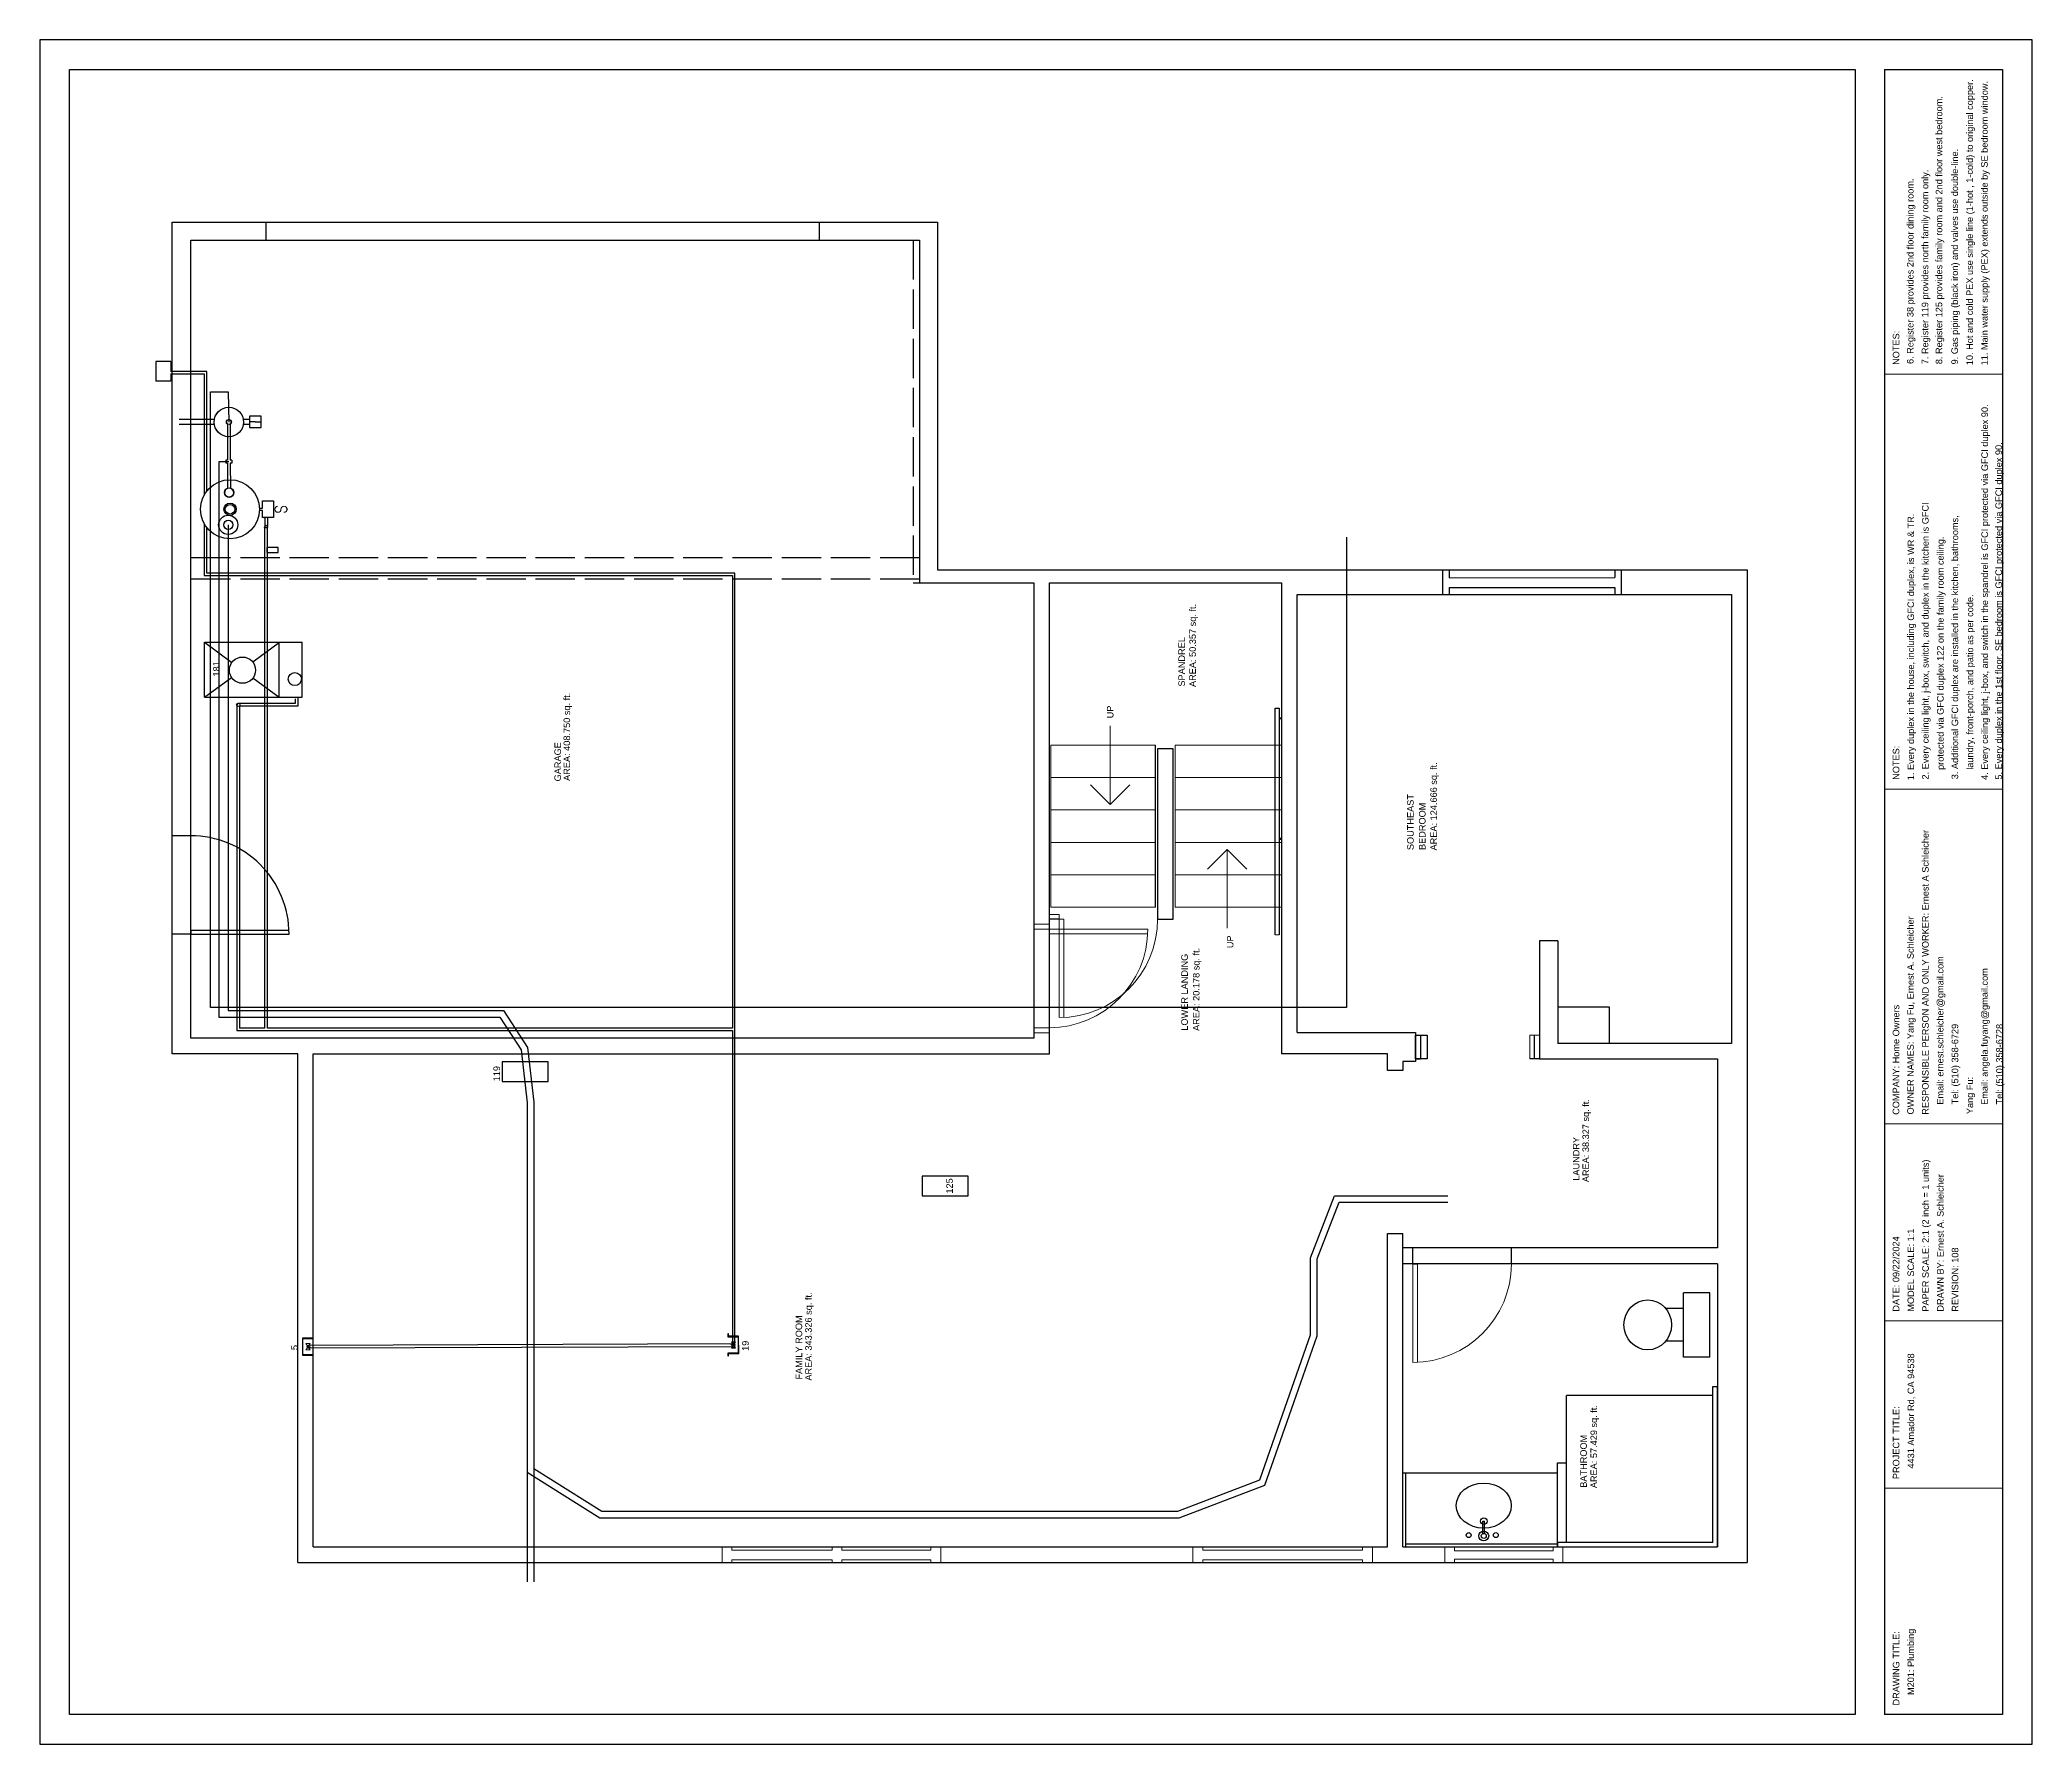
# Model space of a CAD drawing. Header units: inches. Extents: x 12 to 619, y -4 to 515.
import ezdxf

# ---------------------------------------------------------------- set-up
doc = ezdxf.new("R2010")
doc.units = ezdxf.units.IN
doc.header["$MEASUREMENT"] = 0
doc.linetypes.add('ACAD_ISO02W100', pattern=[15, 12, -3])
doc.layers.get('0').update_dxf_attribs({"color": 1, "lineweight": 9})
for name, color, linetype, lineweight in [('00-page-edge', 7, 'Continuous', 9), ('A101-Floorplan-1st-floor', 7, 'Continuous', 9), ('A101-Text', 7, 'Continuous', 9), ('M102-Plumbing', 7, 'Continuous', 9)]:
    doc.layers.add(name, color=color, linetype=linetype, lineweight=lineweight)
doc.layers.add('Title Block', color=7, linetype='Continuous')
doc.layers.get('0').off()
doc.styles.get("Standard").update_dxf_attribs({"font": 'Arial.ttf', "height": 2})

# ---------------------------------------------------------------- blocks, each defined once
blk = doc.blocks.new('L1-bathroom-door')
at = {"layer": 'A101-Floorplan-1st-floor'}
for p, q in [((0, 0), (-30, 0)), ((0, -1.375), (-30, -1.375))]:
    blk.add_line(p, q, dxfattribs=at)
at = {"layer": 'A101-Floorplan-1st-floor', "lineweight": 30}
blk.add_line((0, 0), (0, -1.375), dxfattribs=at)
at = {"layer": 'A101-Floorplan-1st-floor'}
blk.add_arc((0, 0), 30, 180, 270, dxfattribs=at)
blk = doc.blocks.new('L1-bathroom-window')
at = {"layer": 'A101-Floorplan-1st-floor'}
for p, q in [((0, 36), (-4.76, 36)), ((-3.69, 33), (-4.76, 33)), ((-3.69, 3), (-3.69, 33)), ((0, 33), (-1.19, 33)), ((-1.19, 3), (-1.19, 33)), ((-4.76, 3), (-3.69, 3)), ((-4.76, 0), (0, 0)), ((-1.19, 3), (0, 3))]:
    blk.add_line(p, q, dxfattribs=at)
at = {"layer": 'A101-Floorplan-1st-floor', "lineweight": 30}
for p, q in [((-4.76, 36), (-4.76, 33)), ((0, 36), (-0.01, 33)), ((-4.76, 3), (-4.76, 0)), ((-0.01, 3), (0, 0))]:
    blk.add_line(p, q, dxfattribs=at)
blk = doc.blocks.new('L1-family-room-window')
at = {"layer": 'A101-Floorplan-1st-floor'}
for p, q in [((0.01, 54.75), (-4.75, 54.75)), ((-3.93, 51.75), (-4.75, 51.75)), ((-3.93, 3), (-3.93, 51.75)), ((0.01, 51.75), (-0.93, 51.75)), ((-0.93, 3), (-0.93, 51.75)), ((-4.75, 3), (-3.93, 3)), ((-4.75, 0), (0.01, 0)), ((-0.93, 3), (0.01, 3))]:
    blk.add_line(p, q, dxfattribs=at)
at = {"layer": 'A101-Floorplan-1st-floor', "lineweight": 30}
for p, q in [((-4.75, 54.75), (-4.75, 51.75)), ((0.01, 54.75), (0.01, 51.75)), ((-4.75, 3), (-4.75, 0)), ((0, 3), (0.01, 0))]:
    blk.add_line(p, q, dxfattribs=at)
blk = doc.blocks.new('L1-family-room-patio-doors')
at = {"layer": 'A101-Floorplan-1st-floor'}
for p, q in [((0, 66.63), (-4.75, 66.63)), ((-3.93, 63.63), (-4.75, 63.63)), ((-3.93, 33.13), (-3.93, 63.63)), ((-0.93, 33.13), (-0.93, 63.63)), ((0, 63.63), (-0.93, 63.63)), ((-0.07, 66.63), (-0.07, 63.63)), ((-4.75, 33.13), (-3.93, 33.13)), ((-0.93, 33.13), (0, 33.13)), ((-0.07, 33.13), (-0.07, 30.13)), ((-4.75, 30.13), (-3.93, 30.13)), ((-3.93, 3), (-3.93, 30.13)), ((-0.93, 3), (-0.93, 30.13)), ((-0.93, 30.13), (0, 30.13)), ((-4.75, 3), (-3.93, 3)), ((-4.75, 0), (0, 0)), ((-0.93, 3), (0, 3)), ((-0.07, 3), (-0.07, 0))]:
    blk.add_line(p, q, dxfattribs=at)
at = {"layer": 'A101-Floorplan-1st-floor', "lineweight": 30}
for p, q in [((-4.75, 66.63), (-4.75, 63.63)), ((-4.75, 33.13), (-4.75, 30.13)), ((-4.75, 3), (-4.75, 0))]:
    blk.add_line(p, q, dxfattribs=at)
blk = doc.blocks.new('lower-landing-to-garage-door')
at = {"layer": 'A101-Floorplan-1st-floor'}
for p, q in [((30, 0), (28.62, 0)), ((30, 0), (30, -30)), ((28.62, 0), (28.62, -29.97))]:
    blk.add_line(p, q, dxfattribs=at)
blk.add_arc((30, 0), 30, 180, 270, dxfattribs=at)
blk = doc.blocks.new('garage-door-exit-to-trailer')
at = {"layer": 'A101-Floorplan-1st-floor', "lineweight": 30}
for p, q in [((0, 0), (0, -30)), ((1.25, 0), (0, 0)), ((1.25, 0), (1.25, -29.97))]:
    blk.add_line(p, q, dxfattribs=at)
blk.add_arc((0, 0), 30, 270, 0, dxfattribs=at)
blk = doc.blocks.new('spandrel-door')
at = {"layer": 'A101-Floorplan-1st-floor'}
for p, q in [((0, 0), (-30, 0)), ((0, -1.38), (0, 0)), ((0, -1.38), (-29.97, -1.38))]:
    blk.add_line(p, q, dxfattribs=at)
blk.add_arc((0, 0), 30, 180, 270, dxfattribs=at)
blk = doc.blocks.new('L1-toilet')
at = {"lineweight": 30}
for p, q in [((-14.81, 8), (-14.81, 13.4)), ((-4.81, 8), (-4.81, 13.4)), ((-19.63, 0), (-19.63, 8)), ((-19.63, 8), (0, 8)), ((0, 0), (0, 8)), ((-19.63, 0), (0, 0))]:
    blk.add_line(p, q, dxfattribs=at)
blk.add_ellipse((-9.81, 18.88), major_axis=(7.62, 0), ratio=0.95082, dxfattribs=at)
blk = doc.blocks.new('L1-bathroom-sink-faucets-bowl')
at = {"lineweight": 30}
for p, q in [((2.21, 0.25), (5.98, 0.25)), ((5.98, 0.25), (5.98, -0.25)), ((2.21, -0.25), (5.98, -0.25))]:
    blk.add_line(p, q, dxfattribs=at)
for centre, radius in [((1.5, 0), 1.5), ((1.5, 0), 0.75), ((1.75, 4.59), 0.75), ((6, 0), 1), ((1.75, -3.69), 0.75)]:
    blk.add_circle(centre, radius, dxfattribs=at)
blk.add_ellipse((10.75, 0), major_axis=(0, -8.38), ratio=0.820896, dxfattribs=at)
blk = doc.blocks.new('L1-granite-splash-and-counter')
at = {"layer": 'A101-Floorplan-1st-floor', "lineweight": 30}
for p, q in [((0, 0), (22.63, 0)), ((0, 0), (0, -0.88)), ((22.63, 0), (22.63, -47.13)), ((0, -0.88), (22.63, -0.88)), ((0, -0.88), (0, -47.13)), ((0.88, -47.13), (0.88, -0.88)), ((0, -47.13), (0.88, -47.13)), ((0.88, -47.13), (22.63, -47.13))]:
    blk.add_line(p, q, dxfattribs=at)
blk = doc.blocks.new('L1-shower-tiles-and-glass-walls')
at = {"layer": 'A101-Floorplan-1st-floor', "lineweight": 30}
for p, q in [((1.37, 48.75), (0, 48.75)), ((0, 48.75), (0, 48.75)), ((0, 48.75), (0, 0)), ((1.37, 1.37), (1.37, 48.75)), ((1.37, 48.75), (25.62, 48.75)), ((25.62, 48.75), (25.62, 46)), ((1.37, 46), (46.12, 46)), ((46.12, 1.37), (46.12, 46)), ((0, 0), (48.88, 0)), ((1.37, 1.37), (48.88, 1.37)), ((48.88, 1.37), (48.88, 0))]:
    blk.add_line(p, q, dxfattribs=at)
blk = doc.blocks.new('L2-S-gas-shutoff-valve')
at = {"layer": 'M102-Plumbing'}
for p, q in [((-0.88, 0.6), (0.88, -0.58)), ((-0.88, -0.58), (0.88, 0.6))]:
    blk.add_line(p, q, dxfattribs=at)
at = {"layer": 'M102-Plumbing', "lineweight": 30}
for p, q in [((-0.88, 0.6), (-0.88, -0.58)), ((0.88, 0.6), (0.88, -0.58))]:
    blk.add_line(p, q, dxfattribs=at)
at = {"layer": 'M102-Plumbing'}
blk.add_lwpolyline([(0, 0.01), (0, 0.67), (0.08, 0.67)], dxfattribs=at)
at = {"layer": 'M102-Plumbing', "lineweight": 30}
blk.add_circle((0, 0), 0.433, dxfattribs=at)
blk = doc.blocks.new('L2-N-gas-shutoff-valve')
at = {"layer": 'M102-Plumbing'}
for p, q in [((-1.05, 0.72), (-1.05, 0.36)), ((0, 0), (-1.05, 0.72)), ((-1.05, 0.36), (-1.05, 0)), ((-1.05, -0.36), (-1.05, 0)), ((0, 0), (-1.05, -0.72)), ((0, 0), (1.05, 0.72)), ((0, 0), (1.05, -0.72)), ((1.05, 0.72), (1.05, 0.36)), ((1.05, 0.36), (1.05, 0)), ((1.05, -0.36), (1.05, 0)), ((-1.05, -0.72), (-1.05, -0.36)), ((1.05, -0.72), (1.05, -0.36))]:
    blk.add_line(p, q, dxfattribs=at)
blk.add_lwpolyline([(0, 0), (0, -0.7), (-0.18, -0.7)], dxfattribs=at)
at = {"layer": 'M102-Plumbing', "lineweight": 30}
blk.add_circle((0, 0), 0.375, dxfattribs=at)
blk = doc.blocks.new('L1-south-stairway-5-steps')
at = {"layer": 'A101-Floorplan-1st-floor', "lineweight": 5}
for p, q in [((-49.375, 0), (0, 0)), ((-49.375, 0), (-49.375, -32.40625)), ((-39.5, 0), (-39.5, -32.40625)), ((-29.625, 0), (-29.625, -32.40625)), ((-19.75, 0), (-19.75, -32.40625)), ((-9.875, 0), (-9.875, -32.40625)), ((0, 0), (0, -32.40625))]:
    blk.add_line(p, q, dxfattribs=at)
blk = doc.blocks.new('L1-south-stairway-handrail')
at = {"layer": 'A101-Floorplan-1st-floor', "lineweight": -3}
for p, q in [((-57.8, 1.25), (11.23, 1.25)), ((11.23, 0), (-57.8, 0)), ((-28.71, -0.75), (-28.71, 0)), ((-28.46, -0.75), (-28.46, 0)), ((8.09, 0), (8.09, -0.75)), ((8.34, 0), (8.34, -0.75)), ((11.23, 1.25), (11.23, 0))]:
    blk.add_line(p, q, dxfattribs=at)
at = {"layer": 'A101-Floorplan-1st-floor', "lineweight": 5}
blk.add_line((-57.8, 1.25), (-57.8, 0), dxfattribs=at)
blk = doc.blocks.new('L1-arrow')
at = {"lineweight": 5}
for p, q in [((188.32, -365.98), (182.32, -359.98)), ((182.32, -365.98), (164.32, -365.98)), ((182.32, -365.98), (188.32, -365.98)), ((188.32, -365.98), (182.32, -371.98))]:
    blk.add_line(p, q, dxfattribs=at)
blk = doc.blocks.new('L1-ceiling-register-119')
at = {"layer": 'A101-Floorplan-1st-floor', "lineweight": 30}
for p, q in [((-6, 0, -95.12), (-6, -14, -95.12)), ((0, 0, -95.12), (-6, 0, -95.12)), ((0, -14, -95.12), (0, 0, -95.12)), ((-6, -14, -95.12), (0, -14, -95.12))]:
    blk.add_line(p, q, dxfattribs=at)
blk = doc.blocks.new('L1-south-east-bedroom-window')
at = {"layer": 'A101-Floorplan-1st-floor', "lineweight": -3}
for p, q in [((7.5, 54.5), (0, 54.5)), ((0, 54.5), (0, 52.5)), ((2.15, 52.5), (0, 52.5)), ((2.15, 52.5), (2.13, 2)), ((5.1, 52.5), (5.12, 2)), ((7.5, 52.5), (5.1, 52.5)), ((7.5, 54.5), (7.5, 52.5)), ((2.13, 2), (0, 2)), ((0, 2), (0, 0)), ((7.5, 0), (0, 0)), ((7.5, 2), (5.12, 2)), ((7.5, 2), (7.5, 0))]:
    blk.add_line(p, q, dxfattribs=at)
blk = doc.blocks.new('L1-framing-for-expansion-tank')
at = {"layer": 'A101-Floorplan-1st-floor', "lineweight": -3}
for p, q in [((1, 14.24), (1, 24.95)), ((2.5, 14.22), (2.5, 24.95)), ((1, 3.5), (1, 5.36)), ((1.75, 1.75), (1.75, 3.5)), ((1.75, 1.75), (1.75, 0)), ((2.5, 3.5), (2.5, 5.38))]:
    blk.add_line(p, q, dxfattribs=at)
blk.add_lwpolyline([(0, 0), (3.5, 0), (3.5, 3.5), (0, 3.5)], close=True, dxfattribs=at)
blk.add_lwpolyline([(0, 0), (3.5, 0), (3.5, 3.5), (0, 3.5)], close=True, dxfattribs=at)
blk = doc.blocks.new('L1-expansion-tank-186')
at = {"layer": 'M102-Plumbing', "lineweight": -3}
for radius in [4.49, 0.75]:
    blk.add_circle((0.7, 4.44, -54.75), radius, dxfattribs=at)
blk = doc.blocks.new('L1-expansion-tank-186-reference')
at = {"layer": 'A101-Floorplan-1st-floor', "lineweight": -3}
for radius in [4.49, 0.75]:
    blk.add_circle((388.22, -77.44), radius, dxfattribs=at)
blk = doc.blocks.new('L1-water-heater-184-reference')
at = {"layer": 'A101-Floorplan-1st-floor'}
for p, q in [((0, -13.66), (0, -13.25)), ((0, -17.33), (0, -17.57))]:
    blk.add_line(p, q, dxfattribs=at)
at = {"layer": 'A101-Floorplan-1st-floor', "lineweight": -3}
blk.add_lwpolyline([(0.37, -9), (0.37, -9.86), (2.56, -9.86), (2.56, -13.25), (-2.56, -13.25), (-2.56, -9.86), (-0.38, -9.86), (-0.38, -9)], dxfattribs=at)
for centre, radius in [((0, 0), 9), ((-4.75, 0.55), 2.93), ((-4.75, 0.55), 1.39), ((0, 0), 1.88), ((0, 0), 1.45), ((5.1, 0.27), 1.39)]:
    blk.add_circle(centre, radius, dxfattribs=at)
at = {"layer": 'A101-Floorplan-1st-floor'}
for centre, start, end in [((0, -14.57), 0, 180), ((0, -14.59), 180, 270), ((0, -16.42), 180, 90)]:
    blk.add_arc(centre, 0.916, start, end, dxfattribs=at)
blk = doc.blocks.new('L1-furnace-181-reference')
at = {"layer": 'A101-Floorplan-1st-floor', "lineweight": -3}
for p, q in [((0, 29.75), (6.04, 21.52)), ((0, 29.75), (0, 0)), ((16.8, 29.75), (16.8, 0)), ((10.77, 15.08), (16.8, 6.87)), ((0, 0), (16.8, 0))]:
    blk.add_line(p, q, dxfattribs=at)
for points in [[(0, 29.75), (16.8, 29.75), (10.65, 21.42)], [(5.89, 14.99), (-0.01, 7), (16.8, 7)]]:
    blk.add_lwpolyline(points, dxfattribs=at)
for centre, radius in [((8.27, 18.2), 4), ((5.56, 2.25), 2)]:
    blk.add_circle(centre, radius, dxfattribs=at)
blk = doc.blocks.new('L1-186')
at = {"layer": 'A101-Floorplan-1st-floor', "lineweight": -3}
for radius in [4.49, 0.75]:
    blk.add_circle((0, 0), radius, dxfattribs=at)

msp = doc.modelspace()

# ---------------------------------------------------------------- linework, layer by layer
at = {"layer": '00-page-edge', "lineweight": 5}
for p, q in [((574.4, 413.46), (610.4, 413.46)), ((574.4, 286.96), (610.4, 286.96)), ((574.4, 184.96), (610.4, 184.96)), ((574.4, 124.96), (610.4, 124.96)), ((574.4, 73.96), (610.4, 73.96)), ((574.4, 4.96), (574.4, 4.96)), ((574.4, 4.96), (574.4, 4.96))]:
    msp.add_line(p, q, dxfattribs=at)
at = {"layer": '00-page-edge', "lineweight": -3}
for points in [[(12.1, -4.04), (619.4, -4.04), (619.4, 515.31), (12.1, 515.31)], [(565.4, 4.96), (21.1, 4.96), (21.1, 506.31), (565.4, 506.31)]]:
    msp.add_lwpolyline(points, close=True, dxfattribs=at)
at = {"layer": 'A101-Floorplan-1st-floor', "lineweight": -3}
for p, q in [((52.38, 206.32), (52.38, 459.75)), ((52.38, 459.75), (285.72, 459.75)), ((81.07, 454.25), (81.07, 459.75)), ((249.75, 454.25), (249.75, 459.75)), ((285.72, 459.75), (285.72, 353.82)), ((285.72, 353.82), (532.5, 353.82)), ((532.5, 353.82), (532.5, 51.29)), ((319.82, 206.32), (319.82, 349.82)), ((319.82, 349.82), (390.6, 349.82)), ((390.6, 349.82), (390.6, 206.32)), ((395.35, 212.82), (395.35, 346.32)), ((395.35, 346.32), (527.75, 346.32)), ((527.75, 346.32), (527.75, 209.51)), ((352.2, 251), (352.2, 300.38)), ((58.07, 272.78), (52.38, 272.78)), ((322.82, 247.37), (319.82, 247.37)), ((58.07, 242.79), (52.38, 242.79)), ((474.81, 240.76), (469.23, 240.76)), ((469.23, 240.76), (469.23, 204.76)), ((474.81, 240.76), (474.81, 209.51)), ((490.6, 220.51), (474.81, 220.51)), ((490.6, 209.51), (490.6, 220.51)), ((395.35, 212.82), (431.45, 212.82)), ((431.45, 212.82), (431.45, 203.94)), ((431.45, 204.76), (431.45, 212.01)), ((431.45, 212.01), (434.95, 212.01)), ((432.95, 212.01), (432.95, 204.76)), ((434.95, 212.01), (434.95, 204.76)), ((467.73, 204.76), (467.73, 212.01)), ((469.23, 212.01), (469.23, 204.76)), ((527.75, 209.51), (474.81, 209.51)), ((90.69, 206.32), (52.38, 206.32)), ((90.69, 51.29), (90.69, 206.32)), ((95.44, 56.04), (95.44, 206.32)), ((95.44, 206.32), (319.82, 206.32)), ((422.85, 206.32), (390.6, 206.32)), ((422.85, 201.26), (422.85, 206.32)), ((427.6, 201.26), (422.85, 201.26)), ((431.45, 203.94), (427.6, 203.94)), ((427.6, 203.94), (427.6, 201.26)), ((431.45, 204.76), (432.95, 204.76)), ((434.95, 204.76), (431.45, 204.76)), ((469.23, 204.76), (466.23, 204.76)), ((469.23, 204.76), (523.48, 204.76)), ((523.48, 204.76), (523.48, 147.16)), ((422.85, 56.04), (422.85, 151.6)), ((422.85, 151.6), (427.6, 151.6)), ((427.6, 56.04), (427.6, 151.6)), ((523.48, 147.16), (427.6, 147.16)), ((430.66, 147.16), (427.6, 147.16)), ((430.66, 142.29), (430.66, 147.16)), ((460.66, 142.29), (460.66, 147.16)), ((523.48, 142.29), (427.6, 142.29)), ((523.48, 142.29), (523.48, 56.04)), ((95.44, 56.04), (422.85, 56.04)), ((427.6, 56.04), (523.48, 56.04)), ((90.69, 51.29), (532.5, 51.29))]:
    msp.add_line(p, q, dxfattribs=at)
at = {"layer": 'A101-Floorplan-1st-floor', "linetype": 'ACAD_ISO02W100', "lineweight": -3}
for p, q in [((278.32, 454.25), (278.32, 349.82)), ((280.22, 357.44), (58.07, 357.44)), ((280.22, 350.94), (58.07, 350.94))]:
    msp.add_line(p, q, dxfattribs=at)
at = {"layer": 'A101-Floorplan-1st-floor', "lineweight": 5}
for p, q in [((320.26, 300.38), (320.26, 251)), ((352.2, 300.38), (320.26, 300.38)), ((352.2, 290.5), (320.26, 290.5)), ((352.2, 280.63), (320.26, 280.63)), ((352.2, 270.75), (320.26, 270.75)), ((352.2, 260.88), (320.26, 260.88)), ((352.2, 251), (320.26, 251)), ((319.82, 245.79), (315.07, 245.79)), ((319.82, 244.29), (315.07, 244.29)), ((322.82, 248.75), (319.82, 248.75)), ((322.82, 247.37), (322.82, 248.75)), ((315.07, 214.26), (319.82, 214.26)), ((315.07, 212.76), (319.82, 212.76)), ((466.23, 204.76), (466.23, 212.01)), ((466.23, 212.01), (469.23, 212.01)), ((319.82, 206.32), (318.45, 206.32))]:
    msp.add_line(p, q, dxfattribs=at)
at = {"layer": 'A101-Floorplan-1st-floor', "lineweight": -3}
msp.add_lwpolyline([(278.32, 349.82), (315.07, 349.82), (315.07, 211.07), (58.07, 211.07), (58.07, 454.25), (280.22, 454.25), (280.22, 349.82)], dxfattribs=at)
for points in [[(81.29, 359.12), (84.79, 359.12), (84.79, 360.62), (81.29, 360.62)], [(357.57, 247.37), (357.57, 299.27), (352.82, 299.27), (352.82, 247.37)]]:
    msp.add_lwpolyline(points, close=True, dxfattribs=at)
at = {"layer": 'M102-Plumbing', "lineweight": -3}
for p, q in [((47.5, 417.26), (47.5, 411.26)), ((52, 417.26), (47.5, 417.26)), ((52, 417.26), (52, 414.26)), ((52, 413.51), (52, 411.26)), ((52, 411.26), (47.5, 411.26)), ((69.34, 398.21), (69.34, 394.38)), ((76.02, 399.65), (74.14, 399.65)), ((76.02, 398.15), (74.15, 398.15)), ((69.34, 387.2), (68.78, 387.2)), ((68.78, 387.2), (68.78, 386.33)), ((69.34, 386.33), (68.78, 386.33)), ((70.61, 387.2), (70.13, 387.2)), ((70.61, 386.33), (70.14, 386.33)), ((70.61, 387.2), (70.61, 386.33)), ((62.23, 367.85), (62.23, 352.08)), ((62.98, 352.83), (62.98, 366.72)), ((80.57, 366.71), (80.57, 366.84)), ((80.57, 366.84), (80.69, 366.84)), ((80.57, 366.71), (81.57, 366.71)), ((80.69, 369.59), (80.69, 366.84)), ((80.69, 214.16), (80.69, 366.84)), ((81.44, 369.59), (81.44, 367.09)), ((81.44, 214.16), (81.44, 367.09)), ((81.44, 366.84), (81.57, 366.84)), ((81.57, 366.71), (81.57, 366.84)), ((223.98, 352.83), (62.98, 352.83)), ((223.98, 117.18), (223.98, 352.83)), ((62.23, 352.08), (223.23, 352.08)), ((223.23, 352.08), (223.23, 214.16)), ((72.19, 312.66), (72.19, 213.41)), ((89.94, 313.03), (72.57, 313.03)), ((90.69, 312.28), (72.94, 312.28)), ((72.94, 312.28), (72.94, 214.16)), ((89.94, 314.54), (89.94, 313.03)), ((90.69, 314.97), (90.69, 312.28)), ((78.1, 220.41), (78.1, 220.41)), ((72.19, 213.41), (223.23, 213.41)), ((80.69, 214.16), (72.94, 214.16)), ((223.23, 214.16), (81.44, 214.16)), ((223.23, 213.41), (223.23, 117.97)), ((223.2, 117.97), (93.88, 117.41)), ((93.88, 116.71), (223.98, 117.18)), ((95.41, 119.71), (95.41, 119.71)), ((223.07, 117.65), (223.07, 117.65))]:
    msp.add_line(p, q, dxfattribs=at)
at = {"layer": 'M102-Plumbing', "color": 150, "lineweight": -3}
for p, q in [((69.34, 398.21), (69.34, 387.2)), ((70.09, 398.21), (70.13, 387.2)), ((69.34, 386.33), (69.34, 378.71)), ((70.14, 386.33), (70.17, 378.71)), ((160.69, 78.8), (160.69, 45.43))]:
    msp.add_line(p, q, dxfattribs=at)
at = {"layer": 'M102-Plumbing', "color": 4, "linetype": 'Continuous', "lineweight": -3}
msp.add_line((70.05, 217.54), (70.05, 217.53), dxfattribs=at)
at = {"layer": 'M102-Plumbing', "color": 1, "lineweight": -3}
msp.add_line((162.69, 79.91), (162.69, 45.43), dxfattribs=at)
at = {"layer": 'M102-Plumbing', "lineweight": -3}
for points in [[(62.98, 377.82), (62.98, 399.65), (62.98, 414.26), (52, 414.26)], [(52, 413.51), (62.23, 413.51), (62.23, 399.65), (62.23, 376.7)], [(80.57, 369.59), (80.69, 369.59), (80.57, 369.59), (80.57, 369.71)], [(81.57, 369.59), (81.44, 369.59), (81.57, 369.59), (81.57, 369.71)]]:
    msp.add_lwpolyline(points, dxfattribs=at)
at = {"layer": 'M102-Plumbing', "color": 150, "lineweight": -3}
for points in [[(410.38, 363.81), (410.38, 220.41), (69.52, 220.41), (64.16, 220.41), (64.16, 408.02), (69.47, 408.02), (69.71, 398.86)], [(69.73, 386.76), (66.7, 386.76), (66.7, 217.53), (112.67, 217.53), (152.31, 217.53), (158.82, 207.57), (160.69, 191.43), (160.69, 151.7), (160.69, 99.69), (160.69, 78.8), (182.79, 64.91), (205.43, 64.91), (359.34, 64.91), (385.55, 74.93), (393.63, 98.01), (401.45, 120.34), (401.45, 143.83), (408.11, 161.08), (441.32, 161.08)]]:
    msp.add_lwpolyline(points, dxfattribs=at)
at = {"layer": 'M102-Plumbing', "color": 1, "linetype": 'Continuous', "lineweight": -3}
msp.add_lwpolyline([(69.52, 367.52), (69.52, 219.53), (112.67, 219.53), (153.39, 219.53), (160.76, 208.27), (162.69, 191.55), (162.69, 151.7), (162.69, 99.69), (162.69, 79.91), (183.37, 66.91), (205.43, 66.91), (358.97, 66.91), (383.96, 76.46), (391.74, 98.67), (399.45, 120.68), (399.45, 144.2), (406.74, 163.08), (441.32, 163.08)], dxfattribs=at)
at = {"layer": 'M102-Plumbing', "lineweight": -3}
for points in [[(95.41, 120.46), (95.28, 120.46), (95.29, 119.71), (92.12, 119.71), (92.16, 114.46), (95.29, 114.46), (95.29, 113.71), (95.41, 113.71), (95.41, 114.59), (92.28, 114.59), (92.25, 119.59), (95.41, 119.59)], [(221.84, 114.25), (221.97, 114.25), (221.97, 115), (225.13, 115), (225.1, 120.25), (221.97, 120.25), (221.97, 121), (221.84, 121), (221.84, 120.12), (224.97, 120.12), (225, 115.12), (221.84, 115.12)]]:
    msp.add_lwpolyline(points, close=True, dxfattribs=at)
for centre, radius in [((69.71, 398.86), 4.49), ((70.07, 372.27), 9), ((69.52, 367.52), 1.39), ((81.07, 367.09), 0.375), ((72.57, 312.66), 0.53)]:
    msp.add_circle(centre, radius, dxfattribs=at)
for centre, radius, start, end in [((69.71, 398.86), 0.75, 300.25001, 240.21635), ((69.8, 377.37), 1.39, 105.88963, 74.54307), ((72.57, 312.66), 0.375, 90, 180)]:
    msp.add_arc(centre, radius, start, end, dxfattribs=at)
at = {"layer": 'Title Block', "lineweight": -3}
for p, q in [((574.4, 506.31), (574.4, 4.96)), ((574.4, 506.31), (610.4, 506.31)), ((610.4, 506.31), (610.4, 4.96)), ((610.4, 4.96), (574.4, 4.96))]:
    msp.add_line(p, q, dxfattribs=at)

# ---------------------------------------------------------------- block references
at = {"lineweight": 5, "rotation": 89.99999999999999}
for name, p in [('L1-framing-for-expansion-tank', (79.52, 397.15)), ('L1-south-stairway-handrail', (389.85, 300.38)), ('L1-south-stairway-5-steps', (358.2, 300.38))]:
    msp.add_blockref(name, p, dxfattribs=at)
at = {"lineweight": -3, "rotation": 89.99999999999999}
for name, p in [('garage-door-exit-to-trailer', (58.07, 242.79)), ('L1-bathroom-door', (430.66, 142.29)), ('L1-shower-tiles-and-glass-walls', (523.48, 56.04))]:
    msp.add_blockref(name, p, dxfattribs=at)
for name, p, xscale, yscale, zscale in [('L2-N-gas-shutoff-valve', (93.88, 117.06), 0.9190976731334448, 0.9190976731334448, 0.9190976731334448), ('L2-S-gas-shutoff-valve', (223.53, 117.65), 1.055824603032331, 1.055824603032331, 1.055824603032331)]:
    msp.add_blockref(name, p, dxfattribs=dict(at, xscale=xscale, yscale=yscale, zscale=zscale))
at = {"layer": 'A101-Floorplan-1st-floor', "lineweight": 5}
for name, p, rotation in [('L1-expansion-tank-186-reference', (-7.72, 10.64), 89.99999999999999), ('L1-186', (69.71, 398.86), 89.99999999999999), ('L1-water-heater-184-reference', (70.07, 372.27), 89.99999999999999), ('L1-south-east-bedroom-window', (494.14, 346.32), 89.99999999999999), ('L1-furnace-181-reference', (92.06, 314.97), 89.99999999999999), ('L1-arrow', (704.34, 470.59), 270), ('L1-arrow', (8.07, 80.27), 89.99999999999999), ('L1-ceiling-register-119', (153.07, 203.89, 95.12), 89.99999999999999), ('L1-ceiling-register-119', (281.07, 169.09, 95.12), 89.99999999999999)]:
    msp.add_blockref(name, p, dxfattribs=dict(at, rotation=rotation))
at = {"layer": 'A101-Floorplan-1st-floor', "lineweight": -3, "rotation": 89.99999999999999}
for name, p in [('lower-landing-to-garage-door', (319.82, 214.29)), ('spandrel-door', (322.82, 247.37)), ('L1-toilet', (521.1, 133.54)), ('L1-granite-splash-and-counter', (427.6, 56.04)), ('L1-bathroom-sink-faucets-bowl', (452.23, 57.91)), ('L1-family-room-patio-doors', (286.7, 56.04)), ('L1-family-room-window', (418.32, 56.04)), ('L1-bathroom-window', (476.35, 56.04))]:
    msp.add_blockref(name, p, dxfattribs=at)
at = {"layer": 'M102-Plumbing', "lineweight": 5, "rotation": 89.99999999999999}
msp.add_blockref('L1-expansion-tank-186', (74.15, 398.15, 54.75), dxfattribs=at)

# ---------------------------------------------------------------- texts
at = {"layer": 'A101-Floorplan-1st-floor', "lineweight": 5}
for s, p in [('181', (66.91, 321.29)), ('UP', (339.36, 308.56)), ('UP', (375.92, 238.52)), ('119', (152.35, 197.95)), ('125', (290.4, 163.73))]:
    msp.add_text(s, height=2, rotation=90, dxfattribs=at).set_placement(p)
at = {"layer": 'A101-Text', "lineweight": 5}
for s, p in [('AREA: 50.357 sq. ft.', (364.48, 318.11)), ('SPANDREL', (361.15, 318.24)), ('AREA: 408.750 sq. ft.', (173.73, 289.49)), ('GARAGE', (170.96, 289.34)), ('AREA: 124.666 sq. ft.', (437.95, 268.3)), ('SOUTHEAST', (430.87, 268.4)), ('BEDROOM', (434.49, 268.43)), ('AREA: 20.178 sq. ft.', (365.58, 213.3)), ('LOWER LANDING', (362.03, 213.39)), ('AREA: 38.327 sq. ft.', (484.33, 167.21)), ('LAUNDRY', (481.4, 167.65)), ('AREA: 343.326 sq. ft.', (247.39, 106.74)), ('FAMILY ROOM', (244.47, 107.07)), ('AREA: 57.429 sq. ft.', (486.77, 73.96)), ('BATHROOM', (483.66, 74.1))]:
    msp.add_text(s, height=2, rotation=90, dxfattribs=at).set_placement(p)
at = {"layer": 'M102-Plumbing', "lineweight": 5}
for s, p in [('5', (90.67, 116.04)), ('19', (228.17, 115.8))]:
    msp.add_text(s, height=2, rotation=90, dxfattribs=at).set_placement(p)
at = {"layer": 'Title Block', "lineweight": 5}
for s, p in [('10. Hot and cold PEX use single line (1-hot , 1-cold) to original copper.', (601.35, 416.17)), ('11. Main water supply (PEX) extends outside by SE bedroom window.', (605.86, 416.13)), ('8. Register 125 provides family room and 2nd floor west bedroom.', (591.99, 416.48)), ('9. Gas piping (black iron) and valves use double-line.', (596.77, 416.41)), ('7. Register 119 provides north family room only.', (587.74, 416.45)), ('6. Register 38 provides 2nd floor dining room.', (583.23, 416.54)), ('NOTES:', (578.91, 416.26)), ('4. Every ceiling light, j-box, and switch in the spandrel is GFCI protected via GFCI duplex 90.', (605.93, 289.78)), ('5. Every duplex in the 1st floor, SE bedroom is GFCI protected via GFCI duplex 90.', (610.2, 289.88)), ('1. Every duplex in the house, including GFCI duplex, is WR & TR.', (583.4, 289.71)), ('2. Every ceiling light, j-box, switch, and duplex in the kitchen is GFCI', (587.83, 289.91)), ('3. Additional GFCI duplex are installed in the kitchen, bathrooms,', (596.84, 289.99)), ('protected via GFCI duplex 122 on the family room ceiling.', (592.42, 292.84)), ('laundry, front-porch, and patio as per code.', (601.42, 292.89)), ('NOTES:', (578.91, 289.81)), ('RESPONSIBLE PERSON AND ONLY WORKER: Ernest A Schleicher', (587.85, 187.77)), ('OWNER NAMES: Yang Fu, Ernest A. Schleicher', (583.31, 187.84)), ('Email: ernest.schleicher@gmail.com', (592.36, 190.84)), ('Email: angela.fuyang@gmail.com', (605.87, 190.77)), ('COMPANY: Home Owners', (578.89, 187.74)), ('Tel: (510) 358-6729', (596.86, 190.92)), ('Tel: (510) 358-6728', (610.41, 190.91)), ('Yang Fu:', (601.39, 187.95)), ('PAPER SCALE: 2:1 (2 inch = 1 units)', (587.9, 127.75)), ('DRAWN BY: Ernest A. Schleicher', (592.41, 127.76)), ('MODEL SCALE: 1:1', (583.4, 127.74)), ('DATE: 09/22/2024', (578.9, 127.74)), ('REVISION: 108', (596.9, 127.74)), ('4431 Amador Rd, CA 94538', (583.43, 79.94)), ('PROJECT TITLE:', (578.92, 76.72)), ('M201: Plumbing', (583.4, 10.94)), ('DRAWING TITLE:', (578.92, 7.73))]:
    msp.add_text(s, height=2, rotation=90, dxfattribs=at).set_placement(p)

doc.saveas('drawing.dxf')
